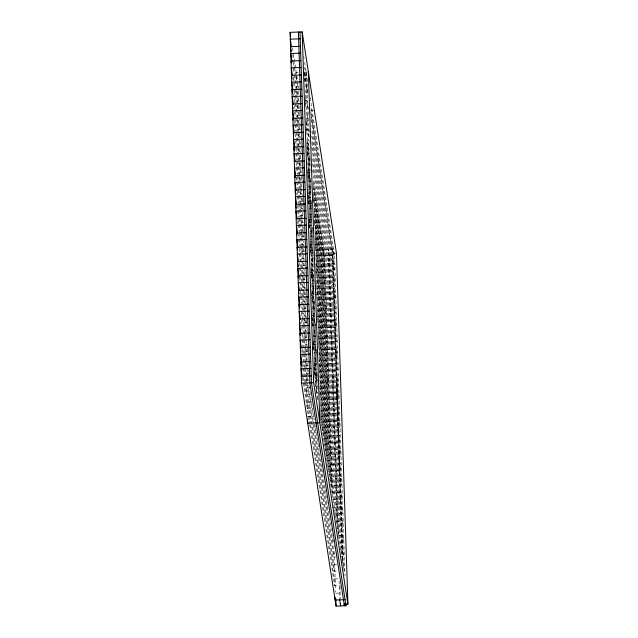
<?xml version="1.0" encoding="UTF-8"?>
<svg xmlns="http://www.w3.org/2000/svg" width="638" height="638" viewBox="0 0 638 638"><rect width="100%" height="100%" fill="white"/><g stroke="black" fill="none" stroke-linecap="round" stroke-linejoin="round"><path stroke-width="0.48" stroke-dasharray="3.19 2.39" d="M336.944 396.445L337.079 399.101M336.633 386.516L336.697 381.604L337.199 390.217M339.057 453.841L339.687 473.157L336.912 388.367M338.355 438.888L338.355 438.107M337.414 409.429L337.526 412.26M337.231 403.726L337.366 406.725L337.311 404.117M337.677 416.351C337.151 404.667 337.957 424.166 337.622 413.695M337.095 397.035L336.992 396.373L337.016 397.952M298.257 72.333L296.279 72.413L296.495 79.232L299.477 79.12M304.214 72.118L308.377 71.958M304.438 78.937L306.423 78.865L306.2 72.038M298.728 86.664L296.742 86.744L296.965 93.563L298.951 93.491M299.198 100.995L297.212 101.075L297.436 107.894L299.421 107.822M305.147 100.78L307.133 100.7L307.356 107.527M310.594 110.757L313.425 110.653M299.669 115.326L297.683 115.406L297.906 122.225L299.884 122.153M305.841 121.93L307.827 121.858L307.604 115.039M301.128 129.626L298.145 129.737L298.369 136.556L300.354 136.484M306.088 129.442L308.074 129.37L308.298 136.189M300.602 143.997L298.616 144.068L298.839 150.887L301.814 150.775M306.559 143.773L308.537 143.702L308.76 150.52L306.774 150.592M301.072 158.328L299.086 158.399L299.31 165.218L301.296 165.146M301.535 172.659L299.557 172.731L299.78 179.549L301.758 179.477M307.492 172.435L309.478 172.364L309.701 179.182L307.715 179.254M300.019 187.062L302.005 186.99M302.229 193.808L300.243 193.88L300.083 189.007M308.186 193.585L310.164 193.513L309.948 186.695M300.49 201.393L303.465 201.281M308.425 201.098L310.411 201.026L310.634 207.844M302.699 208.14L300.713 208.211L300.554 203.339M300.961 215.724L302.946 215.652M303.17 222.471L301.184 222.542L301.024 217.67M309.119 222.247L311.105 222.176L310.881 215.357M301.423 230.055L303.409 229.983M303.632 236.802L301.646 236.873L301.487 232.001M301.894 244.386L303.879 244.314M309.837 244.091L311.815 244.019L312.038 250.838L310.06 250.909M305.092 251.093L302.117 251.205L301.957 246.332M336.465 253.366L332.693 253.501L342.758 561.552M313.465 183.441L324.59 255.328L334.511 254.961L345.006 575.923M323.881 256.101L333.802 255.734L333.578 248.908L323.657 249.283L323.881 256.101L313.386 188.298M302.364 258.717L304.35 258.645M313.473 194.829L324.128 263.614L334.049 263.239L334.272 270.065L324.351 270.432L314.159 204.599M304.573 265.464L302.587 265.536L302.428 260.663M302.835 273.048L305.809 272.936M310.77 272.753L312.756 272.681L312.979 279.5M314.247 211.122L324.59 277.945L334.519 277.578L334.735 284.396L324.814 284.763L314.167 215.979M305.036 279.795L303.058 279.867L302.898 274.994M303.297 287.379L305.283 287.307M315.02 227.423L325.061 292.276L334.982 291.909L335.205 298.728L325.284 299.094L314.941 232.28M305.506 294.126L303.521 294.198L303.361 289.333M311.464 293.903L313.449 293.831L313.226 287.012M303.768 301.71L305.754 301.638M311.703 301.415L313.689 301.343L313.912 308.162M315.036 238.803L325.532 306.607L335.452 306.24L335.676 313.059L325.755 313.425L314.949 243.66M305.977 308.457L303.991 308.529L303.832 303.664M304.238 316.041L306.224 315.969M312.173 315.746L314.159 315.674L314.382 322.493L312.397 322.573M315.802 255.104L325.994 320.938L335.923 320.571L336.146 327.39L326.217 327.757L315.874 260.942M307.436 322.756L304.462 322.86L304.302 317.995M304.709 330.372L306.687 330.301M315.818 266.485L326.465 335.269L336.385 334.902L336.609 341.721L326.688 342.088L316.647 277.235M306.91 337.119L304.924 337.199L304.773 332.326M305.171 344.703L307.157 344.632M313.114 344.408L315.092 344.337L315.316 351.155M316.592 282.786L326.935 349.6L336.856 349.233L337.079 356.052L327.158 356.419L316.663 288.623M307.38 351.45L305.395 351.53L305.235 346.657M305.642 359.034L307.628 358.963M316.6 294.166L327.406 363.931L337.327 363.564L337.55 370.383L327.629 370.75L317.437 304.916M307.851 365.781L305.865 365.861L305.706 360.988M313.8 365.566L315.786 365.486L315.563 358.668M306.112 373.366L309.087 373.262M314.048 373.07L316.033 372.999L316.257 379.817M317.373 310.459L327.868 378.262L337.797 377.895L338.02 384.714L328.091 385.081L317.445 316.296M308.314 380.112L306.336 380.192L306.176 375.319M309.558 387.593L306.575 387.697L306.798 394.523L309.781 394.412M318.147 326.76L328.339 392.593L338.26 392.226L338.483 399.045L328.562 399.412L318.218 332.597M312.006 401.844L307.045 402.028L307.269 408.854L312.229 408.671M318.163 338.14L328.809 406.924L338.73 406.558L338.953 413.376L329.033 413.743L318.226 343.978M307.516 416.359L313.465 416.143M318.928 354.441L329.28 421.255L339.201 420.889L339.424 427.707L329.495 428.074L319 360.279M318.944 365.821L329.742 435.587L339.663 435.22L339.887 442.038L329.966 442.405L319.774 376.572M319.869 383.103L330.213 449.918L340.134 449.551L340.357 456.369L330.436 456.736L319.79 387.96M320.643 399.396L330.683 464.249L340.604 463.882L340.828 470.7L330.907 471.067L320.563 404.253M320.651 410.784L331.146 478.58L341.075 478.213L341.298 485.032L331.369 485.398L320.571 415.633M331.616 492.911L341.537 492.544L341.761 499.363L331.84 499.737M332.087 507.242L342.008 506.875L342.231 513.694L333.299 514.029M336.521 521.429L342.478 521.206L342.702 528.025L337.741 528.208M338.977 535.689L342.949 535.537L343.164 542.356L340.19 542.467M340.437 549.98L343.411 549.868L343.635 556.687L341.649 556.767M313.178 424.406L333.714 557.062L335.7 556.982M305.825 382.816L333.961 564.566L336.936 564.463M304.988 382.792L334.184 571.393L337.159 571.281M310.546 424.629L334.424 578.897L339.392 578.714M309.701 424.573L334.647 585.724L339.615 585.54M335.891 593.196L340.851 593.013M303.776 56.407L304.103 58.505M304.685 62.269L307.907 83.06M310.156 97.59L334.511 254.961M304.605 67.134L307.787 87.709M310.985 108.34L333.802 255.734M304.613 72.102L307.899 93.363M310.746 111.738L332.924 255.017L343.092 566.042M304.701 73.673L307.883 94.233M311.081 114.872L334.049 263.239M304.621 78.538L307.803 99.089M310.993 119.721L334.272 270.065M305.474 89.958L308.656 110.533M311.846 131.165L334.519 277.578M305.395 94.823L308.577 115.382M311.767 136.022L334.735 284.396M305.482 101.354L308.664 121.914M311.862 142.545L334.982 291.909M306.312 112.089L309.502 132.664M311.783 147.402L335.205 298.728M306.256 117.639L309.438 138.207M312.636 158.846L335.452 306.24M306.176 122.512L309.358 143.064M312.556 163.703L335.676 313.059M306.272 129.043L306.575 130.997M306.726 131.97L309.454 149.595M312.644 170.226L335.923 320.571M307.101 139.77L310.283 160.345M313.481 180.977L336.146 327.39M292.491 47.986L298.744 88.339M307.077 142.178L310.299 162.993M307.038 145.328L310.228 165.888M313.418 186.527L336.385 334.902M292.714 54.804L293.472 59.685M293.624 60.666L296.957 82.174M297.109 83.163L298.169 90.038M298.321 91.019L298.935 94.95M306.998 147.027L310.188 167.666M307.109 151.174L310.299 171.726M313.489 192.365L336.609 341.721M292.962 62.317L294.78 74.04M294.931 75.013L298.265 96.569M298.417 97.55L299.485 104.425M307.085 153.559L307.699 157.49M307.851 158.471L310.283 174.19M307.811 161.613L311.001 182.189M313.433 197.908L336.856 349.233M293.033 68.154L293.943 74.024M294.094 74.997L297.42 96.513M297.571 97.494L298.64 104.369M298.791 105.35L299.86 112.232M307.763 163.328L310.961 183.959M313.394 199.686L314 203.618M307.883 167.459L311.065 188.027M314.263 208.658L337.079 356.052M293.432 76.648L295.242 88.371M295.394 89.344L298.736 110.9M298.887 111.881L299.645 116.794M307.859 169.852L311.057 190.491M307.827 173.01L311.009 193.569M314.207 214.209L337.327 363.564M292.746 77.605L294.413 88.355M294.565 89.328L297.89 110.845M298.042 111.825L300.626 128.525M307.779 174.708L310.969 195.348M308.656 183.744L311.081 199.407M311.232 200.388L311.838 204.319M314.271 220.046L337.55 370.383M293.903 90.979L295.713 102.702M295.865 103.675L299.198 125.231M299.35 126.212L300.418 133.095M308.632 186.152L311.83 206.784M314.263 222.51L314.869 226.442M308.601 189.303L311.783 209.87M314.973 230.501L337.797 377.895M293.52 93.89L294.876 102.686M295.027 103.659L298.361 125.176M298.512 126.157L300.339 137.944M308.704 191.99L311.894 212.621M308.672 195.14L311.854 215.708M315.044 236.339L338.02 384.714M294.365 105.31L296.184 117.033M296.335 118.014L299.669 139.562M299.82 140.543L300.586 145.456M308.648 197.533L311.838 218.172M308.609 200.699L311.791 221.25M314.989 241.882L338.26 392.226M294.589 112.128L295.346 117.017M295.498 117.99L298.831 139.507M298.983 140.488L301.415 156.206M308.561 202.39L308.864 204.359M309.478 208.283L311.759 223.029M312.365 226.953L312.668 228.922M309.438 211.425L312.628 232.001M315.06 247.727L338.483 399.045M294.836 119.641L295.442 123.549M295.593 124.522L296.654 131.364M296.806 132.345L300.139 153.894M300.291 154.874L301.511 162.738M309.414 213.834L312.612 234.465M336.992 393.447L336.864 392.625L336.976 395.456M309.382 216.984L312.564 237.543M315.762 258.183L338.73 406.558M294.301 121.571L294.604 123.533M294.756 124.506L295.817 131.348M295.968 132.321L299.294 153.838M299.445 154.819L300.514 161.693M300.665 162.682L301.272 166.606M309.486 219.671L312.684 240.303M337.239 400.871L337.135 400.217L337.215 402.841M309.454 222.829L312.636 243.389M315.834 264.02L338.953 413.376M337.103 402.107L337.327 403.543M295.306 133.972L295.912 137.88M296.064 138.853L297.117 145.695M297.268 146.676L300.61 168.225M300.761 169.206L302.276 179.031M309.43 225.214L312.62 245.853M310.156 233.269L313.489 254.825M315.77 269.563L339.201 420.889M295.53 140.791L296.279 145.679M296.431 146.652L299.764 168.169M299.916 169.15L300.984 176.024M301.136 177.013L301.742 180.937M310.259 235.964L313.457 256.604M315.738 271.341L316.496 276.254M337.47 411.933L337.63 412.953M310.228 239.114L313.41 259.682M316.608 280.313L339.424 427.707M295.769 148.303L296.375 152.211M296.526 153.184L297.587 160.026M297.739 161.007L301.072 182.556M301.224 183.537L301.989 188.449M310.204 241.515L313.394 262.146M337.669 419.19L337.885 420.586L337.789 417.754M310.172 244.673L313.354 265.225M316.544 285.864L339.663 435.22M295.689 153.168L296.75 160.01M296.901 160.983L302.516 197.238M302.667 198.219L303.122 201.169M310.275 247.353L313.465 267.984M310.243 250.511L310.546 252.465M310.69 253.446L313.425 271.062M316.615 291.702L339.887 442.038M296.239 162.634L296.845 166.542M296.997 167.523L298.058 174.357M298.209 175.338L300.482 190.012M300.634 190.993L301.543 196.887M301.694 197.868L303.066 206.712M310.977 257.808L314.167 278.447M338.22 435.953L338.411 437.126L338.395 436.4M311.089 261.931L314.279 282.506M316.56 297.244L316.863 299.214M317.469 303.138L340.134 449.551M296.16 167.499L297.22 174.341M297.372 175.314L302.675 209.607M311.049 263.646L314.239 284.285M338.603 442.605L338.379 441.185L338.754 447.326M311.009 266.796L314.191 287.363M317.389 307.994L340.357 456.369M296.71 176.965L297.316 180.873M297.467 181.854L298.52 188.689M298.672 189.669L300.945 204.343M301.096 205.324L302.013 211.218M302.165 212.199L302.922 217.111M310.985 269.196L314.183 289.827M310.953 272.354L314.287 293.887M317.333 313.545L340.604 463.882M295.873 176.949L296.479 180.857M296.63 181.83L297.691 188.673M297.842 189.645L299.804 202.35M299.956 203.331L303.449 225.9M303.6 226.881L303.911 228.851M311.057 275.034L314.255 295.665M311.783 283.089L314.965 303.656M317.397 319.383L340.828 470.7M297.18 191.296L297.779 195.204M297.93 196.185L298.991 203.02M299.142 204.001L301.415 218.674M301.567 219.655L303.847 234.393M311.759 285.489L314.957 306.12M339.456 463.938L339.272 462.702L339.368 464.344M339.552 466.641L339.36 465.405L339.568 468.483L339.472 465.565M311.878 289.62L315.06 310.188M318.258 330.819L341.075 478.213M296.646 193.234L296.949 195.188M297.101 196.161L298.153 203.004M298.305 203.977L300.275 216.681M300.426 217.662L303.616 238.269M311.83 291.327L315.02 311.958M311.799 294.485L314.981 315.044M318.171 335.676L341.298 485.032M297.643 205.627L298.249 209.535M298.401 210.516L299.461 217.351M299.613 218.332L301.886 233.006M302.037 233.986L304.621 250.686M311.767 296.869L314.965 317.509M312.644 305.905L315.834 326.481M318.266 342.207L341.537 492.544M297.563 210.492L298.624 217.335M298.775 218.308L300.745 231.012M300.897 231.993L304.39 254.562M312.604 307.62L315.794 328.259M312.564 310.77L315.754 331.337M318.944 351.977L341.761 499.363M298.113 219.958L298.72 223.866M298.871 224.847L299.932 231.682M300.083 232.663L302.348 247.337M302.5 248.318L304.326 260.105M312.692 314.151L315.738 333.802M312.66 317.301L315.842 337.869M319.04 358.5L342.008 506.875M297.428 220.915L297.882 223.85M298.034 224.823L299.094 231.666M299.246 232.639L301.208 245.343M301.359 246.324L304.549 266.931M312.612 319.008L315.81 339.639M312.58 322.174L315.762 342.726M318.96 363.357L342.231 513.694M298.584 234.29L299.19 238.197M299.342 239.178L302.819 261.668M302.97 262.649L305.403 278.367M312.556 324.551L312.859 326.52M313.465 330.452L315.746 345.19M316.36 349.122L316.663 351.083M313.433 333.586L316.615 354.162M319.048 369.888L319.662 373.812M319.813 374.801L342.478 521.206M298.504 239.154L299.565 245.997M299.708 246.97L301.678 259.674M301.83 260.655L305.02 281.262M313.386 335.301L316.584 355.94M313.354 338.459L316.536 359.019M319.734 379.65L342.702 528.025M299.047 248.621L299.653 252.528M299.804 253.509L303.289 275.999M303.441 276.98L305.267 288.767M313.481 341.832L316.671 362.464M313.449 344.991L316.631 365.55M319.821 386.181L342.949 535.537M298.967 253.485L302.149 274.005M302.3 274.986L305.793 297.555M305.945 298.536L306.248 300.506M313.402 346.689L316.592 367.321M314.271 355.717L317.461 376.3M319.742 391.038L343.164 542.356M299.517 262.952L300.123 266.859M300.275 267.84L303.76 290.33M303.911 291.311L306.192 306.049M314.255 358.125L317.445 378.765M319.726 393.502L320.491 398.415M314.215 361.275L317.405 381.843M320.595 402.482L343.411 549.868M299.437 267.816L302.611 288.336M302.763 289.317L305.953 309.924M314.167 362.982L317.365 383.621M314.287 367.121L317.469 387.681M320.667 408.32L343.635 556.687M299.836 276.31L300.594 281.191M300.745 282.171L304.222 304.661M304.374 305.642L306.503 319.399M306.655 320.38L306.966 322.349M314.263 369.514L317.461 390.145M314.231 372.672L314.534 374.626M314.686 375.607L317.413 393.223M320.611 413.863L343.882 564.199L344.105 571.026L341.824 556.28M299.15 277.267L299.756 281.175M299.908 282.148L303.082 302.667M303.233 303.648L306.726 326.217M314.941 379.283L317.684 396.964M317.836 397.952L318.139 399.914M315.06 383.406L316.727 394.148L316.504 387.33M317.03 396.118L317.788 401.031M320.523 418.719L320.834 420.681M321.44 424.613L321.743 426.575M321.895 427.564L322.501 431.487M322.653 432.476L324.176 442.301M324.327 443.282L324.941 447.214M325.093 448.195L325.699 452.127M325.851 453.108L326.457 457.039M326.608 458.02L327.374 462.933M327.525 463.914L328.131 467.845M328.283 468.834L328.897 472.758M329.048 473.747L329.655 477.671M329.806 478.66L331.329 488.485M331.481 489.466L332.087 493.397M332.238 494.378L333.762 504.203M333.913 505.184L334.519 509.116M334.671 510.097L335.285 514.029M335.436 515.01L336.952 524.843M337.111 525.824L337.717 529.755M337.869 530.736L338.475 534.668M338.626 535.649L340.15 545.474M340.301 546.455L340.907 550.387M341.059 551.368L341.673 555.299M300.307 290.641L301.056 295.522M301.208 296.503L304.693 318.992M304.844 319.973L306.671 331.768M299.924 293.552L300.227 295.506M300.378 296.479L302.492 310.164M302.643 311.137L303.552 316.998M303.704 317.979L306.894 338.587M300.769 304.972L301.527 309.853M301.678 310.834L303.8 324.511M303.951 325.492L305.163 333.323M305.315 334.304L307.293 347.08M307.444 348.061L307.899 351.012M301.144 312.772L302.962 324.495M303.114 325.468L304.023 331.329M304.174 332.31L306.599 348.005M306.75 348.986L307.364 352.918M301.391 320.276L301.997 324.184M302.149 325.165L304.262 338.842M304.414 339.823L305.626 347.654M305.785 348.635L307.604 360.43M301.614 327.103L303.433 338.826M303.584 339.799L304.486 345.66M304.637 346.641L307.069 362.336M307.221 363.317L308.138 369.211M308.29 370.2L308.593 372.161M301.862 334.607L302.468 338.515M302.619 339.496L304.733 353.173M304.884 354.154L306.096 361.985M306.248 362.966L308.377 376.723M301.782 339.48L303.895 353.157M304.047 354.13L304.956 359.991M305.108 360.972L307.54 376.667M307.691 377.648L308.298 381.58M308.904 385.511L309.669 390.424M309.821 391.405L314.231 419.9M314.837 423.831L315.3 426.782M315.451 427.763L316.057 431.695M316.209 432.676L318.49 447.413M318.641 448.394L319.247 452.326M319.407 453.307L321.688 468.053M321.839 469.034L322.445 472.965M322.597 473.946L324.878 488.684M325.029 489.665L325.643 493.597M325.795 494.578L333.243 542.731L333.148 539.804M302.332 348.938L302.93 352.846M303.082 353.827L305.203 367.504M305.355 368.485L306.567 376.316M306.719 377.297L313.864 423.48M314.024 424.461L333.491 550.235L333.714 557.062M301.798 350.876L302.101 352.83M302.252 353.811L304.366 367.488M304.517 368.461L313.027 423.425M302.795 363.269L303.401 367.185M303.552 368.158L305.674 381.835M302.26 365.207L302.564 367.161M302.715 368.142L304.836 381.819M303.265 377.608L310.395 423.648M302.428 377.584L309.55 423.592M339.368 461.194L339.121 458.14L339.201 460.716M338.14 432.269L338.036 429.446L338.299 433.401L338.212 430.618M338.443 440.834L338.292 438.067M337.063 396.852L337.175 399.755L337.024 396.573M338.427 438.585L338.539 441.496L338.387 438.306M339.416 462.694L339.504 465.174M337.893 423.058L338.02 426.974M338.244 435.483L338.292 436.902M331.991 248.972L341.992 555.028M342.12 559L342.183 560.993M338.315 535.378L329.16 255.16L328.219 249.107L337.215 524.364M339.966 586.059L340.389 598.978M339.065 581.003L339.647 598.891M324.59 255.328L332.382 493.812M334.073 545.482L334.137 547.476M334.272 551.447L335.604 592.192M324.128 263.614L324.351 270.432M324.59 277.945L324.814 284.763M325.061 292.276L325.284 299.094M325.532 306.607L325.755 313.425M325.994 320.938L326.217 327.757M326.465 335.269L326.688 342.088M326.935 349.6L327.158 356.419M327.406 363.931L327.629 370.75M327.868 378.262L328.091 385.081M328.339 392.593L328.562 399.412M328.809 406.924L329.033 413.743M329.28 421.255L329.495 428.074M329.742 435.587L329.966 442.405M330.213 449.918L330.436 456.736M330.683 464.249L330.907 471.067M331.146 478.58L331.369 485.398M333.961 564.566L334.184 571.393M334.424 578.897L334.647 585.724M306.663 86.369L306.886 93.196M309.007 158.033L309.231 164.851M311.352 229.688L311.575 236.507M312.285 258.35L312.508 265.169M314.63 330.005L314.853 336.824M304.645 73.091L304.932 82.039M305.458 97.933L305.746 106.881M306.232 121.786L306.527 130.726M307.045 146.628L307.341 155.568M307.827 170.474L308.146 180.41M308.64 195.316L308.928 204.264M309.414 219.169L309.741 229.106M310.228 244.011L310.523 252.951M311.041 268.853L311.328 277.793M311.822 292.698L312.11 301.646M312.628 317.541L312.923 326.489M313.41 341.394L313.736 351.331M314.223 366.236L314.518 375.176"/><path stroke-width="0.96" d="M345.916 603.747L345.979 605.733L336.059 606.1L301.535 383.127L290.075 32.347L302.181 31.9L336.465 253.366L347.925 604.138L344.153 604.282M300.219 38.798L290.298 39.173L291.51 46.989M290.545 46.678L300.466 46.311M300.689 53.129L290.769 53.504L291.973 61.32M300.937 60.642L291.008 61.009L291.311 62.963M301.152 67.461L291.231 67.835L292.443 75.651M301.399 74.973L291.478 75.34L291.933 78.275M301.622 81.8L291.702 82.166L292.914 89.982M301.87 89.304L291.949 89.679L292.555 93.587M302.093 96.131L292.172 96.498L293.376 104.313M292.411 104.01L302.34 103.635M302.564 110.462L292.635 110.829L293.847 118.644M302.803 117.966L292.882 118.341L293.185 120.295M303.026 124.793L293.105 125.16L294.317 132.975M303.273 132.297L293.352 132.672L293.807 135.599M303.497 139.124L293.576 139.491L294.788 147.306M303.744 146.628L293.823 147.003L294.429 150.911M303.967 153.455L294.046 153.822L295.25 161.637M294.285 161.334L304.214 160.967M304.438 167.786L294.509 168.153L295.721 175.968M304.677 175.298L294.756 175.665L295.059 177.619M304.9 182.117L294.979 182.484L296.191 190.299M305.147 189.63L295.227 189.996L295.681 192.923M305.371 196.448L295.45 196.815L296.662 204.631M305.618 203.961L295.697 204.327L296.295 208.235M305.841 210.779L295.912 211.146L297.125 218.962M296.16 218.659L306.081 218.292M306.304 225.11L296.383 225.477L297.595 233.293M306.551 232.623L296.63 232.99L296.933 234.944M306.774 239.441L296.853 239.808L298.066 247.624M307.022 246.954L297.101 247.321L297.555 250.248M307.245 253.772L297.324 254.139L298.528 261.955M297.563 261.652L307.492 261.285M307.715 268.104L297.786 268.47L298.999 276.286M307.955 275.616L298.034 275.983L298.337 277.937M308.178 282.435L298.257 282.801L299.469 290.617M308.425 289.947L298.504 290.314L298.959 293.249M308.648 296.766L298.728 297.133L299.94 304.948M308.896 304.278L298.975 304.645L299.573 308.553M309.119 311.097L299.198 311.464L300.402 319.279M299.437 318.976L309.366 318.609M309.582 325.428L299.661 325.795L300.873 333.61M309.829 332.94L299.908 333.307L300.211 335.261M310.052 339.759L300.131 340.126L301.343 347.949M310.299 347.271L300.378 347.638L300.833 350.573M310.523 354.09L300.602 354.457L301.806 362.28M310.77 361.602L300.841 361.969L301.447 365.877M310.993 368.421L301.064 368.788L302.276 376.611M301.311 376.3L311.232 375.934M301.535 383.127L313.641 382.672L347.925 604.138M345.038 599.688L335.117 600.055L335.022 597.128M290.075 32.347L290.681 36.278M290.848 48.632L291.295 51.566M292.866 106.937L293.169 108.891M297.866 263.606L298.321 266.54M345.979 605.733L311.456 382.752L299.996 31.98M299.892 321.911L300.195 323.865M339.679 599.887L340.62 605.933L340.556 603.947M344.329 603.803L344.392 605.789L309.869 382.816L298.409 32.044M335.827 599.146L336.059 606.1M308.377 71.958L319.845 422.731L307.739 423.185L307.612 419.286M302.181 31.9L313.641 382.672"/></g></svg>
